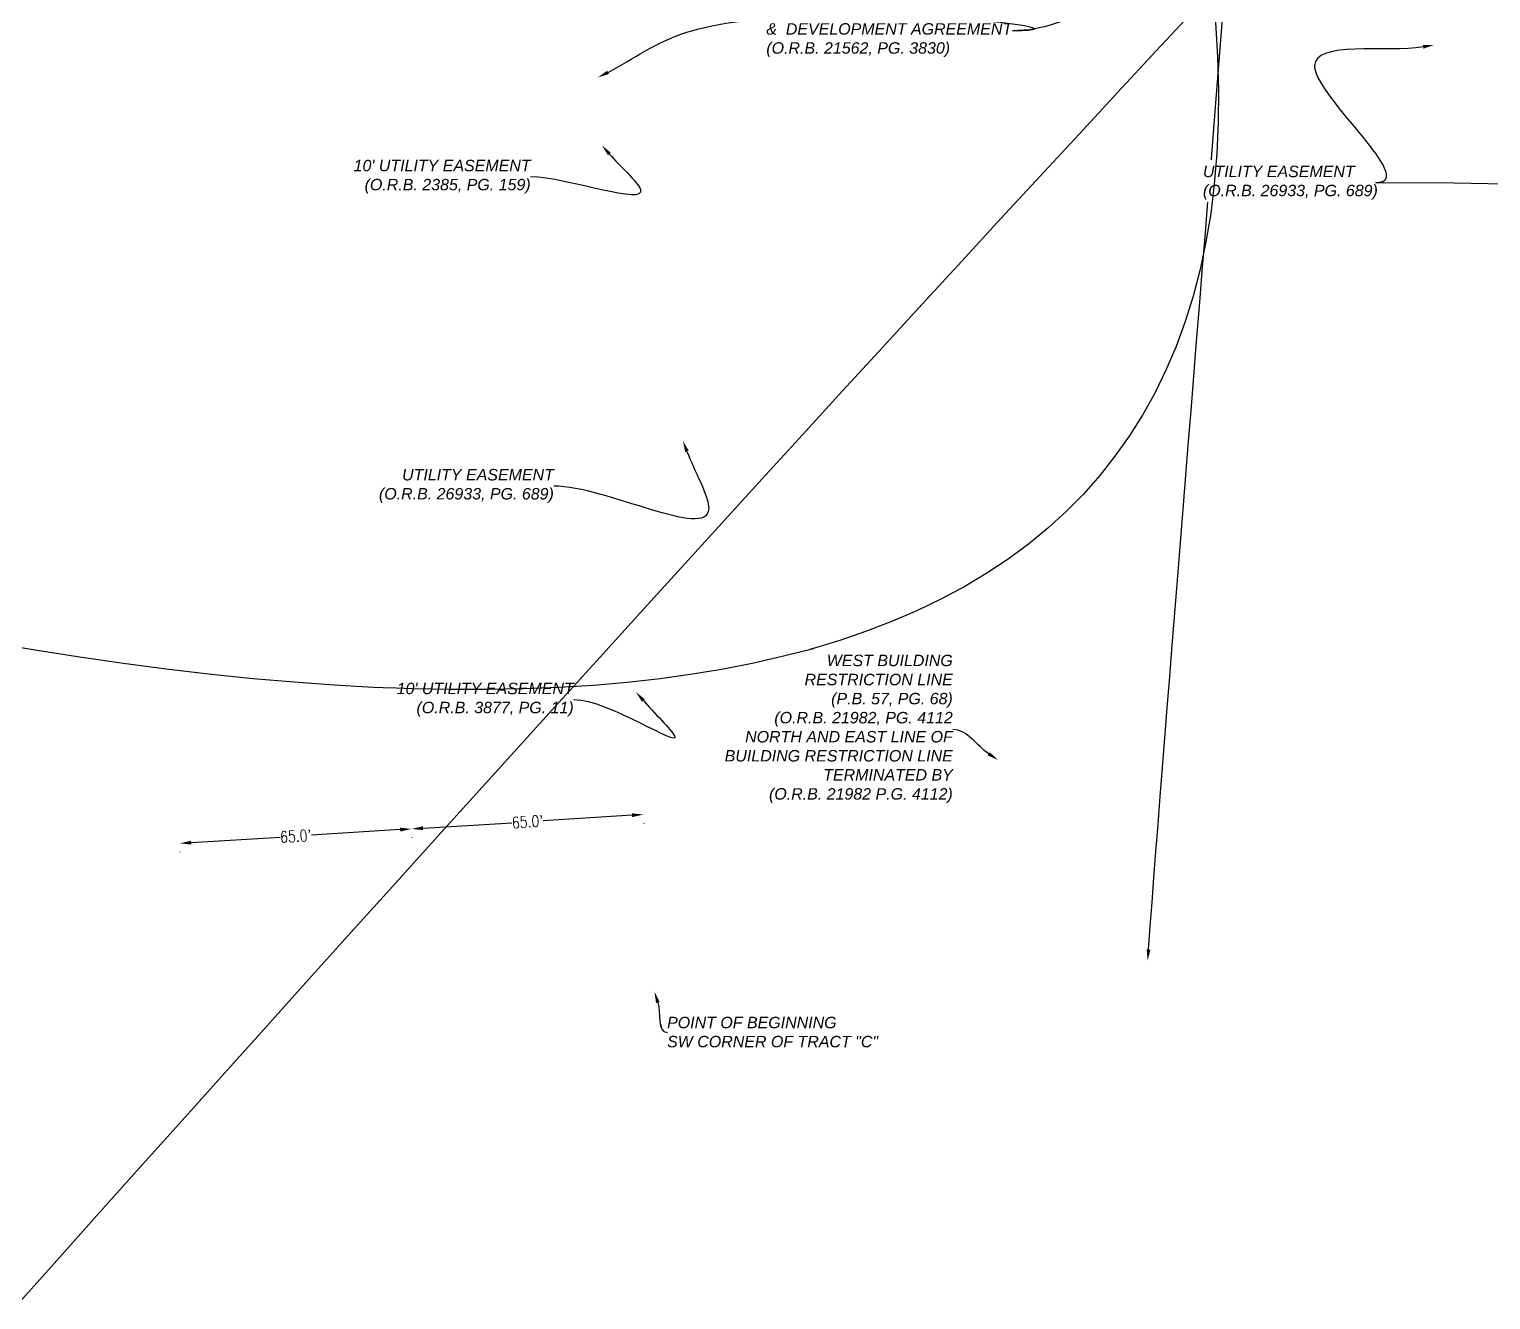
# Model space of a CAD drawing. Header units: inches. Extents: x -11331628 to 26860, y -6840660 to 4773.
# Drawn here: x 24109 to 24517.9, y -20353.4 to -19997.9 of the extents above; entities that cross this region are included whole.
import ezdxf
from ezdxf import colors
from ezdxf.entities.mleader import LeaderData, LeaderLine
from ezdxf.math import Vec2, Vec3

# ---------------------------------------------------------------- set-up
doc = ezdxf.new("R2010")
doc.units = ezdxf.units.IN
doc.header["$LTSCALE"] = 0.5
doc.header["$MEASUREMENT"] = 0
doc.layers.get('Defpoints').update_dxf_attribs({"color": 140})
doc.layers.add('DIMENSIONS', color=11, linetype='Continuous', lineweight=15)
doc.layers.add('TEXT 2', color=41, linetype='Continuous', lineweight=15)
doc.styles.add('DIM', font='simplex.shx', dxfattribs={"width": 0.8})
doc.styles.add('TEXT-ITALIC', font='ariali.ttf')
doc.dimstyles.new('Basic', dxfattribs={"dimscale": 20, "dimtxt": 0.08, "dimasz": 0.08, "dimexe": 0.06, "dimexo": 0.0625, "dimgap": 0, "dimtad": 0, "dimtoh": 1, "dimdec": 1, "dimzin": 0, "dimdsep": 46, "dimtxsty": 'DIM', "dimcen": 0, "dimclrd": 256, "dimclrt": 256, "dimaunit": 1, "dimadec": 4, "dimazin": 0, "dimtfac": 1, "dimtdec": 1, "dimtofl": 0, "dimtmove": 0, "dimatfit": 3, "dimfxl": 1, "dimtolj": 1, "dimtzin": 0, "dimarcsym": 0})

# ---------------------------------------------------------------- blocks, each defined once
blk = doc.blocks.new('*D144')
at = {"layer": 'Defpoints', "color": 0, "transparency": 16777216}
for p in [(24215.97, -20221.68), (24215.97, -20221.68), (24151.1, -20225.71)]:
    blk.add_point(p, dxfattribs=at)
at = {"layer": 'DIMENSIONS', "lineweight": -2, "transparency": 16777216}
for p, q in [((24212.78, -20221.88), (24187.92, -20223.43)), ((24154.29, -20225.52), (24179.16, -20223.97))]:
    blk.add_line(p, q, dxfattribs=at)
at = {"layer": 'DIMENSIONS', "color": 0, "lineweight": -2, "transparency": 16777216}
for p, q in [((24216.13, -20224.18), (24216.12, -20224.08)), ((24151.25, -20228.21), (24151.25, -20228.11))]:
    blk.add_line(p, q, dxfattribs=at)
at = {"layer": 'DIMENSIONS', "transparency": 16777216}
for points in [[(24212.75, -20221.35), (24212.81, -20222.41), (24215.97, -20221.68)], [(24154.26, -20224.98), (24154.33, -20226.05), (24151.1, -20225.71)]]:
    blk.add_solid(points, dxfattribs=at)
at = {"layer": 'DIMENSIONS', "transparency": 16777216, "insert": (24183.54, -20223.7), "char_height": 3.2, "attachment_point": 5, "rotation": 3.556, "style": 'DIM'}
blk.add_mtext("\\A1;65.0'", dxfattribs=at)
blk = doc.blocks.new('*D145')
at = {"layer": 'Defpoints', "color": 0, "transparency": 16777216}
for p in [(24280.85, -20217.65), (24280.85, -20217.65), (24215.97, -20221.68)]:
    blk.add_point(p, dxfattribs=at)
at = {"layer": 'DIMENSIONS', "lineweight": -2, "transparency": 16777216}
for p, q in [((24277.66, -20217.85), (24252.79, -20219.39)), ((24219.17, -20221.48), (24244.03, -20219.94))]:
    blk.add_line(p, q, dxfattribs=at)
at = {"layer": 'DIMENSIONS', "color": 0, "lineweight": -2, "transparency": 16777216}
for p, q in [((24281, -20220.15), (24281, -20220.05)), ((24216.13, -20224.18), (24216.12, -20224.08))]:
    blk.add_line(p, q, dxfattribs=at)
at = {"layer": 'DIMENSIONS', "transparency": 16777216}
for points in [[(24277.62, -20217.32), (24277.69, -20218.38), (24280.85, -20217.65)], [(24219.14, -20220.95), (24219.2, -20222.02), (24215.97, -20221.68)]]:
    blk.add_solid(points, dxfattribs=at)
at = {"layer": 'DIMENSIONS', "transparency": 16777216, "insert": (24248.41, -20219.67), "char_height": 3.2, "attachment_point": 5, "rotation": 3.556, "style": 'DIM'}
blk.add_mtext("\\A1;65.0'", dxfattribs=at)

msp = doc.modelspace()

# ---------------------------------------------------------------- dimensions: what is measured, and where the dimension line sits
at = {"layer": 'DIMENSIONS'}
for p1, p2, picture, middle in [((24215.974, -20221.682), (24280.849, -20217.651), '*D145', (24248.412, -20219.666)), ((24151.1, -20225.714), (24215.974, -20221.682), '*D144', (24183.537, -20223.698))]:
    dim = msp.add_aligned_dim(p1=p1, p2=p2, distance=0, dimstyle='Basic', override={"dimpost": "'"}, dxfattribs=at)
    dim.commit()
    dim.dimension.update_dxf_attribs({"geometry": picture, "text_midpoint": middle})

# ---------------------------------------------------------------- leaders
at = {"layer": 'TEXT 2'}
ml = msp.add_multileader_mtext('Standard', dxfattribs=at)
ml.set_content("10' UTILITY EASEMENT\\P(O.R.B. 2385, PG. 159)", color=256, style='TEXT-ITALIC')
ml.set_leader_properties()
ml.build(insert=Vec2(0, 0))
ml.multileader.update_dxf_attribs({"leader_type": 2, "text_left_attachment_type": 2, "text_right_attachment_type": 2, "dogleg_length": 0.075, "arrow_head_size": 3.2, "scale": 40})
ctx = ml.context
ctx.base_point, ctx.scale, ctx.char_height, ctx.arrow_head_size, ctx.landing_gap_size, ctx.plane_origin = Vec3(24199.975, -20039.244), 40, 3.2, 3.2, 0, Vec3(24269.214, -20030.418)
ctx.left_attachment, ctx.right_attachment, ctx.text_align_type = 2, 2, 2
notes = []
notes.append((ctx, [(0, (1, 1, 0), (24252.278, -20039.244), (-1, 0), 3, [(1, [(24269.214, -20030.418), (24279.999, -20042.737)], 0, [])])]))
ctx.mtext.insert, ctx.mtext.alignment, ctx.mtext.flow_direction = Vec3(24249.278, -20034.453), 3, 5
ctx.mtext.has_bg_fill, ctx.mtext.bg_color, ctx.mtext.bg_scale_factor, ctx.mtext.bg_transparency, ctx.mtext.use_window_bg_color = 1, -1027028792, 1.5, 0, 1
ml = msp.add_multileader_mtext('Standard', dxfattribs=at)
ml.set_content('UTILITY EASEMENT\\P(O.R.B. 26933, PG. 689)', color=256, style='TEXT-ITALIC')
ml.set_leader_properties()
ml.build(insert=Vec2(0, 0))
ml.multileader.update_dxf_attribs({"leader_type": 2, "text_left_attachment_type": 2, "text_right_attachment_type": 2, "dogleg_length": 0.075, "arrow_head_size": 3.2, "scale": 40})
ctx = ml.context
ctx.base_point, ctx.scale, ctx.char_height, ctx.arrow_head_size, ctx.landing_gap_size, ctx.plane_origin = Vec3(24207.464, -20125.751), 40, 3.2, 3.2, 0, Vec3(24275.714, -20116.925)
ctx.left_attachment, ctx.right_attachment, ctx.text_align_type = 2, 2, 2
notes.append((ctx, [(0, (1, 1, 0), (24258.778, -20125.751), (-1, 0), 3, [(1, [(24291.881, -20113.033), (24299.104, -20132.131)], 0, [])])]))
ctx.mtext.insert, ctx.mtext.alignment, ctx.mtext.flow_direction = Vec3(24255.778, -20120.96), 3, 5
ctx.mtext.has_bg_fill, ctx.mtext.bg_color, ctx.mtext.bg_scale_factor, ctx.mtext.bg_transparency, ctx.mtext.use_window_bg_color = 1, -1027028792, 1.5, 0, 1
ml = msp.add_multileader_mtext('Standard', dxfattribs=at)
ml.set_content('POINT OF BEGINNING\\PSW CORNER OF TRACT "C" ', color=256, style='TEXT-ITALIC')
ml.set_leader_properties()
ml.build(insert=Vec2(0, 0))
ml.multileader.update_dxf_attribs({"leader_type": 2, "text_left_attachment_type": 2, "text_right_attachment_type": 2, "dogleg_length": 0.075, "arrow_head_size": 3.2, "scale": 40})
ctx = ml.context
ctx.base_point, ctx.scale, ctx.char_height, ctx.arrow_head_size, ctx.landing_gap_size, ctx.plane_origin = Vec3(24287.46, -20278.602), 40, 3.2, 3.2, 0, Vec3(24282.876, -20266.808)
ctx.left_attachment, ctx.right_attachment = 2, 2
notes.append((ctx, [(1, (1, 1, 0), (24284.46, -20278.602), (1, 0), 3, [(1, [(24283.923, -20267.181)], 0, [])])]))
ctx.mtext.insert, ctx.mtext.flow_direction = Vec3(24287.46, -20274.254), 5
ctx.mtext.has_bg_fill, ctx.mtext.bg_color, ctx.mtext.bg_scale_factor, ctx.mtext.bg_transparency, ctx.mtext.use_window_bg_color = 1, -1027028792, 1.5, 0, 1
for ctx, leaders in notes:
    for number, flags, end, landing, length, lines in leaders:
        leader = LeaderData()
        leader.index, (leader.has_last_leader_line, leader.has_dogleg_vector, leader.attachment_direction) = number, flags
        leader.last_leader_point, leader.dogleg_vector, leader.dogleg_length = Vec3(end), Vec3(landing), length
        for number, points, colour, breaks in lines:
            line = LeaderLine()
            line.index, line.vertices, line.color, line.breaks = number, Vec3.list(points), colors.encode_raw_color(colour), breaks
            leader.lines.append(line)
        ctx.leaders.append(leader)

# ---------------------------------------------------------------- next in the draw order: leaders
ml = msp.add_multileader_mtext('Standard', dxfattribs=at)
ml.set_content('WEST BUILDING\\PRESTRICTION LINE\\P(P.B. 57, PG. 68)\\P(O.R.B. 21982, PG. 4112\\PNORTH AND EAST LINE OF\\PBUILDING RESTRICTION LINE \\PTERMINATED BY\\P(O.R.B. 21982 P.G. 4112)', color=256, style='TEXT-ITALIC')
ml.set_leader_properties()
ml.build(insert=Vec2(0, 0))
ml.multileader.update_dxf_attribs({"leader_type": 2, "text_left_attachment_type": 2, "text_right_attachment_type": 2, "dogleg_length": 0.075, "arrow_head_size": 3.2, "scale": 40})
ctx = ml.context
ctx.base_point, ctx.scale, ctx.char_height, ctx.arrow_head_size, ctx.landing_gap_size, ctx.plane_origin = Vec3(24303.567, -20193.866), 40, 3.2, 3.2, 0, Vec3(24380.16, -20165.268)
ctx.left_attachment, ctx.right_attachment, ctx.text_align_type = 2, 2, 2
notes = []
notes.append((ctx, [(0, (1, 1, 0), (24370.407, -20193.866), (-1, 0), 3, [(0, [(24380.097, -20202.434)], 0, [])])]))
ctx.mtext.insert, ctx.mtext.alignment, ctx.mtext.flow_direction = Vec3(24367.407, -20172.938), 3, 5
ctx.mtext.has_bg_fill, ctx.mtext.bg_color, ctx.mtext.bg_scale_factor, ctx.mtext.bg_transparency, ctx.mtext.use_window_bg_color = 1, -1027028792, 1.5, 0, 1
ml = msp.add_multileader_mtext('Standard', dxfattribs=at)
ml.set_content("10' UTILITY EASEMENT\\P(O.R.B. 3877, PG. 11)", color=256, style='TEXT-ITALIC')
ml.set_leader_properties()
ml.build(insert=Vec2(0, 0))
ml.multileader.update_dxf_attribs({"leader_type": 2, "text_left_attachment_type": 2, "text_right_attachment_type": 2, "dogleg_length": 0.075, "arrow_head_size": 3.2, "scale": 40})
ctx = ml.context
ctx.base_point, ctx.scale, ctx.char_height, ctx.arrow_head_size, ctx.landing_gap_size, ctx.plane_origin = Vec3(24212.02, -20185.563), 40, 3.2, 3.2, 0, Vec3(24278.718, -20183.347)
ctx.left_attachment, ctx.right_attachment, ctx.text_align_type = 2, 2, 2
notes.append((ctx, [(0, (1, 1, 0), (24264.323, -20185.563), (-1, 0), 3, [(1, [(24278.718, -20183.347), (24289.502, -20195.666)], 0, [])])]))
ctx.mtext.insert, ctx.mtext.alignment, ctx.mtext.flow_direction = Vec3(24261.323, -20180.772), 3, 5
ctx.mtext.has_bg_fill, ctx.mtext.bg_color, ctx.mtext.bg_scale_factor, ctx.mtext.bg_transparency, ctx.mtext.use_window_bg_color = 1, -1027028792, 1.5, 0, 1
for ctx, leaders in notes:
    for number, flags, end, landing, length, lines in leaders:
        leader = LeaderData()
        leader.index, (leader.has_last_leader_line, leader.has_dogleg_vector, leader.attachment_direction) = number, flags
        leader.last_leader_point, leader.dogleg_vector, leader.dogleg_length = Vec3(end), Vec3(landing), length
        for number, points, colour, breaks in lines:
            line = LeaderLine()
            line.index, line.vertices, line.color, line.breaks = number, Vec3.list(points), colors.encode_raw_color(colour), breaks
            leader.lines.append(line)
        ctx.leaders.append(leader)

# ---------------------------------------------------------------- next in the draw order: leaders
ml = msp.add_multileader_mtext('Standard', dxfattribs=at)
ml.set_content('PARKING LEVEL P1-P2 EASEMENTS\\P(O.R.B. 21982, P.G. 4126-4274)', color=256, style='TEXT-ITALIC')
ml.set_leader_properties()
ml.build(insert=Vec2(0, 0))
ml.multileader.update_dxf_attribs({"leader_type": 2, "text_left_attachment_type": 2, "text_right_attachment_type": 2, "dogleg_length": 0.075, "arrow_head_size": 3.2, "scale": 40})
ctx = ml.context
ctx.base_point, ctx.scale, ctx.char_height, ctx.arrow_head_size, ctx.landing_gap_size, ctx.plane_origin = Vec3(24344.103, -19903.875), 40, 3.2, 3.2, 0, Vec3(24527.228, -19805.903)
ctx.left_attachment, ctx.right_attachment, ctx.text_align_type = 2, 2, 2
notes = []
notes.append((ctx, [(1, (1, 1, 0), (24341.103, -19903.875), (1, 0), 3, [(0, [(24433.822, -19828.579)], 0, []), (1, [(20958.441, -22660.463)], 0, [])])]))
ctx.mtext.insert, ctx.mtext.width, ctx.mtext.alignment, ctx.mtext.flow_direction = Vec3(24421.693, -19899.083), 82.34894, 3, 5
ctx.mtext.has_bg_fill, ctx.mtext.bg_color, ctx.mtext.bg_scale_factor, ctx.mtext.bg_transparency, ctx.mtext.use_window_bg_color = 1, -1027028792, 1.5, 0, 1
for ctx, leaders in notes:
    for number, flags, end, landing, length, lines in leaders:
        leader = LeaderData()
        leader.index, (leader.has_last_leader_line, leader.has_dogleg_vector, leader.attachment_direction) = number, flags
        leader.last_leader_point, leader.dogleg_vector, leader.dogleg_length = Vec3(end), Vec3(landing), length
        for number, points, colour, breaks in lines:
            line = LeaderLine()
            line.index, line.vertices, line.color, line.breaks = number, Vec3.list(points), colors.encode_raw_color(colour), breaks
            leader.lines.append(line)
        ctx.leaders.append(leader)

# ---------------------------------------------------------------- next in the draw order: leaders
ml = msp.add_multileader_mtext('Standard', dxfattribs=at)
ml.set_content("18' UTILITY EASEMENT\\P&  DEVELOPMENT AGREEMENT\\P(O.R.B. 21562, PG. 3830)", color=256, style='TEXT-ITALIC')
ml.set_leader_properties()
ml.build(insert=Vec2(0, 0))
ml.multileader.update_dxf_attribs({"leader_type": 2, "text_left_attachment_type": 2, "text_right_attachment_type": 2, "dogleg_length": 0.075, "arrow_head_size": 3.2, "scale": 40})
ctx = ml.context
ctx.base_point, ctx.scale, ctx.char_height, ctx.arrow_head_size, ctx.landing_gap_size, ctx.plane_origin = Vec3(24315.224, -19998.373), 40, 3.2, 3.2, 0, Vec3(24466.266, -19971.024)
ctx.left_attachment, ctx.right_attachment = 2, 2
notes = []
notes.append((ctx, [(0, (1, 1, 0), (24387.1, -19998.373), (-1, 0), 3, [(0, [(24268.076, -20011.432), (24292.985, -19998.749)], 0, []), (1, [(24421.937, -20258.605), (24451.797, -19856.052)], 0, [])])]))
ctx.mtext.insert, ctx.mtext.flow_direction = Vec3(24315.224, -19990.887), 5
ctx.mtext.has_bg_fill, ctx.mtext.bg_color, ctx.mtext.bg_scale_factor, ctx.mtext.bg_transparency, ctx.mtext.use_window_bg_color = 1, -1027028792, 1.5, 0, 1
for ctx, leaders in notes:
    for number, flags, end, landing, length, lines in leaders:
        leader = LeaderData()
        leader.index, (leader.has_last_leader_line, leader.has_dogleg_vector, leader.attachment_direction) = number, flags
        leader.last_leader_point, leader.dogleg_vector, leader.dogleg_length = Vec3(end), Vec3(landing), length
        for number, points, colour, breaks in lines:
            line = LeaderLine()
            line.index, line.vertices, line.color, line.breaks = number, Vec3.list(points), colors.encode_raw_color(colour), breaks
            leader.lines.append(line)
        ctx.leaders.append(leader)

# ---------------------------------------------------------------- next in the draw order: leaders
ml = msp.add_multileader_mtext('Standard', dxfattribs=at)
ml.set_content('PARKING LEVEL P3 EASEMENT\\P(O.R.B. 21982, P.G. 4126-4274)', color=256, style='TEXT-ITALIC')
ml.set_leader_properties()
ml.build(insert=Vec2(0, 0))
ml.multileader.update_dxf_attribs({"leader_type": 2, "text_left_attachment_type": 2, "text_right_attachment_type": 2, "dogleg_length": 0.075, "arrow_head_size": 3.2, "scale": 40})
ctx = ml.context
ctx.base_point, ctx.scale, ctx.char_height, ctx.arrow_head_size, ctx.landing_gap_size, ctx.plane_origin = Vec3(24552.463, -19793.803), 40, 3.2, 3.2, 0, Vec3(24649.908, -19798.162)
ctx.left_attachment, ctx.right_attachment, ctx.text_align_type = 2, 2, 1
notes = []
notes.append((ctx, [(1, (1, 1, 0), (24549.463, -19793.803), (1, 0), 3, [(0, [(24615.953, -19817.227)], 0, []), (2, [(24571.262, -19848.388), (22037.882, -22482.163)], 0, [])])]))
ctx.mtext.insert, ctx.mtext.width, ctx.mtext.defined_height, ctx.mtext.alignment, ctx.mtext.flow_direction = Vec3(24586.49, -19789.011), 69.13834, 9.65, 2, 5
ctx.mtext.has_bg_fill, ctx.mtext.bg_color, ctx.mtext.bg_scale_factor, ctx.mtext.bg_transparency, ctx.mtext.use_window_bg_color = 1, -1027028792, 1.5, 0, 1
for ctx, leaders in notes:
    for number, flags, end, landing, length, lines in leaders:
        leader = LeaderData()
        leader.index, (leader.has_last_leader_line, leader.has_dogleg_vector, leader.attachment_direction) = number, flags
        leader.last_leader_point, leader.dogleg_vector, leader.dogleg_length = Vec3(end), Vec3(landing), length
        for number, points, colour, breaks in lines:
            line = LeaderLine()
            line.index, line.vertices, line.color, line.breaks = number, Vec3.list(points), colors.encode_raw_color(colour), breaks
            leader.lines.append(line)
        ctx.leaders.append(leader)

# ---------------------------------------------------------------- next in the draw order: leaders
ml = msp.add_multileader_mtext('Standard', dxfattribs=at)
ml.set_content('UTILITY EASEMENT\\P(O.R.B. 26933, PG. 689)', color=256, style='TEXT-ITALIC')
ml.set_leader_properties()
ml.build(insert=Vec2(0, 0))
ml.multileader.update_dxf_attribs({"leader_type": 2, "text_left_attachment_type": 2, "text_right_attachment_type": 2, "dogleg_length": 0.075, "arrow_head_size": 3.2, "scale": 40})
ctx = ml.context
ctx.base_point, ctx.scale, ctx.char_height, ctx.arrow_head_size, ctx.landing_gap_size, ctx.plane_origin = Vec3(24437.4, -20040.894), 40, 3.2, 3.2, 0, Vec3(24582.589, -20024.94)
ctx.left_attachment, ctx.right_attachment = 2, 2
notes = []
notes.append((ctx, [(0, (1, 1, 0), (24488.714, -20040.894), (-1, 0), 3, [(2, [(20976.792, -24495.242)], 0, []), (1, [(24502.175, -20002.279), (24468.652, -20008.203)], 0, [])])]))
ctx.mtext.insert, ctx.mtext.flow_direction = Vec3(24437.4, -20036.102), 5
ctx.mtext.has_bg_fill, ctx.mtext.bg_color, ctx.mtext.bg_scale_factor, ctx.mtext.bg_transparency, ctx.mtext.use_window_bg_color = 1, -1027028792, 1.5, 0, 1
for ctx, leaders in notes:
    for number, flags, end, landing, length, lines in leaders:
        leader = LeaderData()
        leader.index, (leader.has_last_leader_line, leader.has_dogleg_vector, leader.attachment_direction) = number, flags
        leader.last_leader_point, leader.dogleg_vector, leader.dogleg_length = Vec3(end), Vec3(landing), length
        for number, points, colour, breaks in lines:
            line = LeaderLine()
            line.index, line.vertices, line.color, line.breaks = number, Vec3.list(points), colors.encode_raw_color(colour), breaks
            leader.lines.append(line)
        ctx.leaders.append(leader)

# ---------------------------------------------------------------- next in the draw order: leaders
ml = msp.add_multileader_mtext('Standard', dxfattribs=at)
ml.set_content("18' UTILITY EASEMENT\\P&  DEVELOPMENT AGREEMENT\\P(O.R.B. 21562, PG. 3830)", color=256, style='TEXT-ITALIC')
ml.set_leader_properties()
ml.build(insert=Vec2(0, 0))
ml.multileader.update_dxf_attribs({"leader_type": 2, "text_left_attachment_type": 2, "text_right_attachment_type": 2, "dogleg_length": 0.075, "arrow_head_size": 3.2, "scale": 40})
ctx = ml.context
ctx.base_point, ctx.scale, ctx.char_height, ctx.arrow_head_size, ctx.landing_gap_size, ctx.plane_origin = Vec3(24392.183, -19634.798), 40, 3.2, 3.2, 0, Vec3(24451.861, -19676.912)
ctx.left_attachment, ctx.right_attachment, ctx.text_align_type = 2, 2, 1
notes = []
notes.append((ctx, [(1, (1, 1, 0), (24389.183, -19634.798), (1, 0), 3, [(1, [(24247.279, -19676.983), (24302.916, -19703.221), (24408.093, -19858.771), (20985.538, -18522.283)], 0, [])])]))
ctx.mtext.insert, ctx.mtext.alignment, ctx.mtext.flow_direction = Vec3(24426.621, -19627.313), 2, 5
ctx.mtext.has_bg_fill, ctx.mtext.bg_color, ctx.mtext.bg_scale_factor, ctx.mtext.bg_transparency, ctx.mtext.use_window_bg_color = 1, -1027028792, 1.5, 0, 1
for ctx, leaders in notes:
    for number, flags, end, landing, length, lines in leaders:
        leader = LeaderData()
        leader.index, (leader.has_last_leader_line, leader.has_dogleg_vector, leader.attachment_direction) = number, flags
        leader.last_leader_point, leader.dogleg_vector, leader.dogleg_length = Vec3(end), Vec3(landing), length
        for number, points, colour, breaks in lines:
            line = LeaderLine()
            line.index, line.vertices, line.color, line.breaks = number, Vec3.list(points), colors.encode_raw_color(colour), breaks
            leader.lines.append(line)
        ctx.leaders.append(leader)

# ---------------------------------------------------------------- next in the draw order: leaders
ml = msp.add_multileader_mtext('Standard', dxfattribs=at)
ml.set_content('PARKING LEVEL \\PP3 EASEMENT\\P(O.R.B. 21982, P.G. 4126-4274)', color=256, style='TEXT-ITALIC')
ml.set_leader_properties()
ml.build(insert=Vec2(0, 0))
ml.multileader.update_dxf_attribs({"leader_type": 2, "text_left_attachment_type": 2, "text_right_attachment_type": 2, "dogleg_length": 0.075, "arrow_head_size": 3.2, "scale": 40})
ctx = ml.context
ctx.base_point, ctx.scale, ctx.char_height, ctx.arrow_head_size, ctx.landing_gap_size, ctx.plane_origin = Vec3(24286.191, -19847.416), 40, 3.2, 3.2, 0, Vec3(24556.359, -19807.035)
ctx.left_attachment, ctx.right_attachment, ctx.text_align_type = 2, 2, 2
notes = []
notes.append((ctx, [(1, (1, 1, 0), (24283.191, -19847.416), (1, 0), 3, [(1, [(24370.096, -19837.126)], 0, []), (0, [(20138.115, -22489.177)], 0, [])])]))
ctx.mtext.insert, ctx.mtext.width, ctx.mtext.alignment, ctx.mtext.flow_direction = Vec3(24349.668, -19839.931), 68.48279, 3, 5
ctx.mtext.has_bg_fill, ctx.mtext.bg_color, ctx.mtext.bg_scale_factor, ctx.mtext.bg_transparency, ctx.mtext.use_window_bg_color = 1, -1027028792, 1.5, 0, 1
for ctx, leaders in notes:
    for number, flags, end, landing, length, lines in leaders:
        leader = LeaderData()
        leader.index, (leader.has_last_leader_line, leader.has_dogleg_vector, leader.attachment_direction) = number, flags
        leader.last_leader_point, leader.dogleg_vector, leader.dogleg_length = Vec3(end), Vec3(landing), length
        for number, points, colour, breaks in lines:
            line = LeaderLine()
            line.index, line.vertices, line.color, line.breaks = number, Vec3.list(points), colors.encode_raw_color(colour), breaks
            leader.lines.append(line)
        ctx.leaders.append(leader)

doc.saveas('drawing.dxf')
